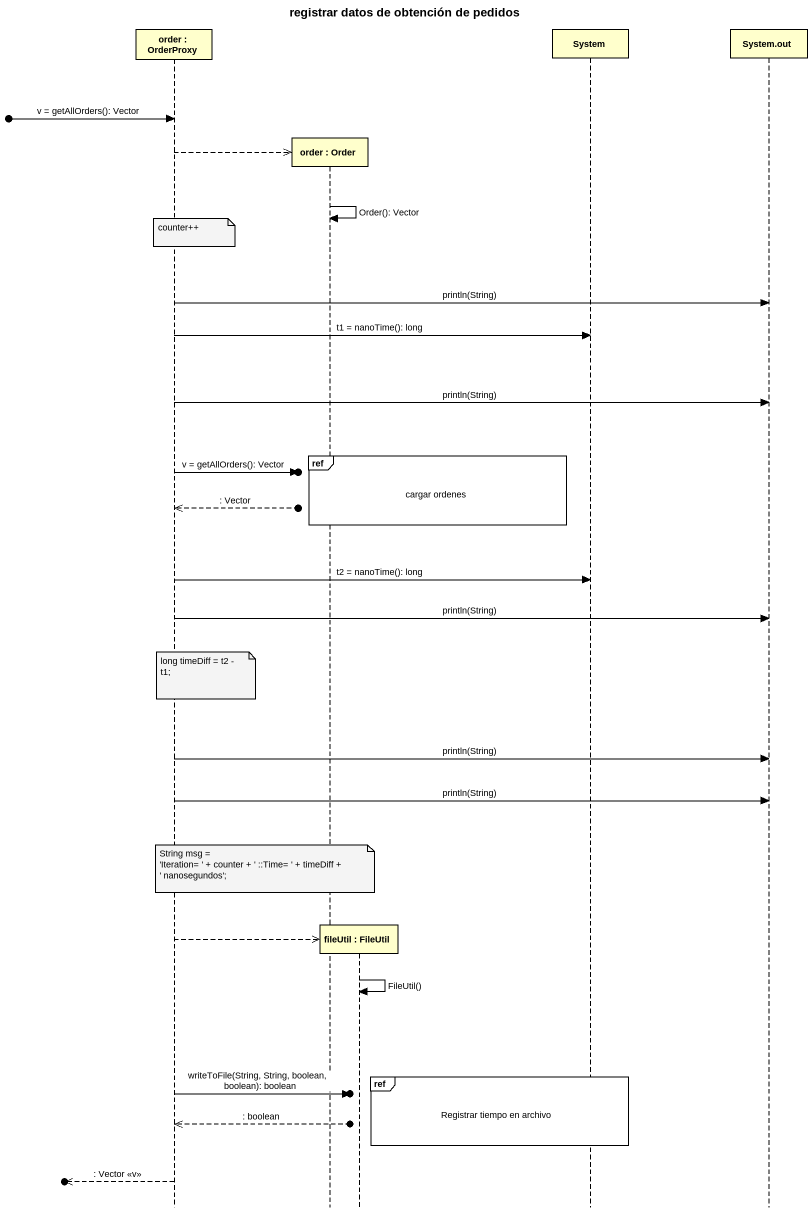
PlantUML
@startuml
title registrar datos de obtención de pedidos
hide footbox
participant "order : OrderProxy" as order
participant "order : Order" as order_2
participant "fileUtil : FileUtil" as fileUtil
participant System
participant "System.out" as System_out

[o-> order : v = getAllOrders(): Vector
order -->> order_2 **
order_2 -> order_2 : Order(): Vector
note over order : counter++
order -> System_out : println(String)
order -> System : t1 = nanoTime(): long
order -> System_out : println(String)
ref over order_2, fileUtil : cargar ordenes
order ->o] : v = getAllOrders(): Vector
order <<--o] : : Vector
order -> System : t2 = nanoTime(): long
order -> System_out : println(String)
note over order : long timeDiff = t2 - t1;
order -> System_out : println(String)
order -> System_out : println(String)
note over order_2
  String msg =
  ~'Iteration= ' + counter + ' ::Time= ' + timeDiff +
  ~' nanosegundos';
end note
order -->> fileUtil **
fileUtil -> fileUtil : FileUtil()
ref over System : Registrar tiempo en archivo
order ->o] : writeToFile(String, String, boolean, boolean): boolean
order <<--o] : : boolean
[o<<-- order : : Vector <<v>>
@enduml
